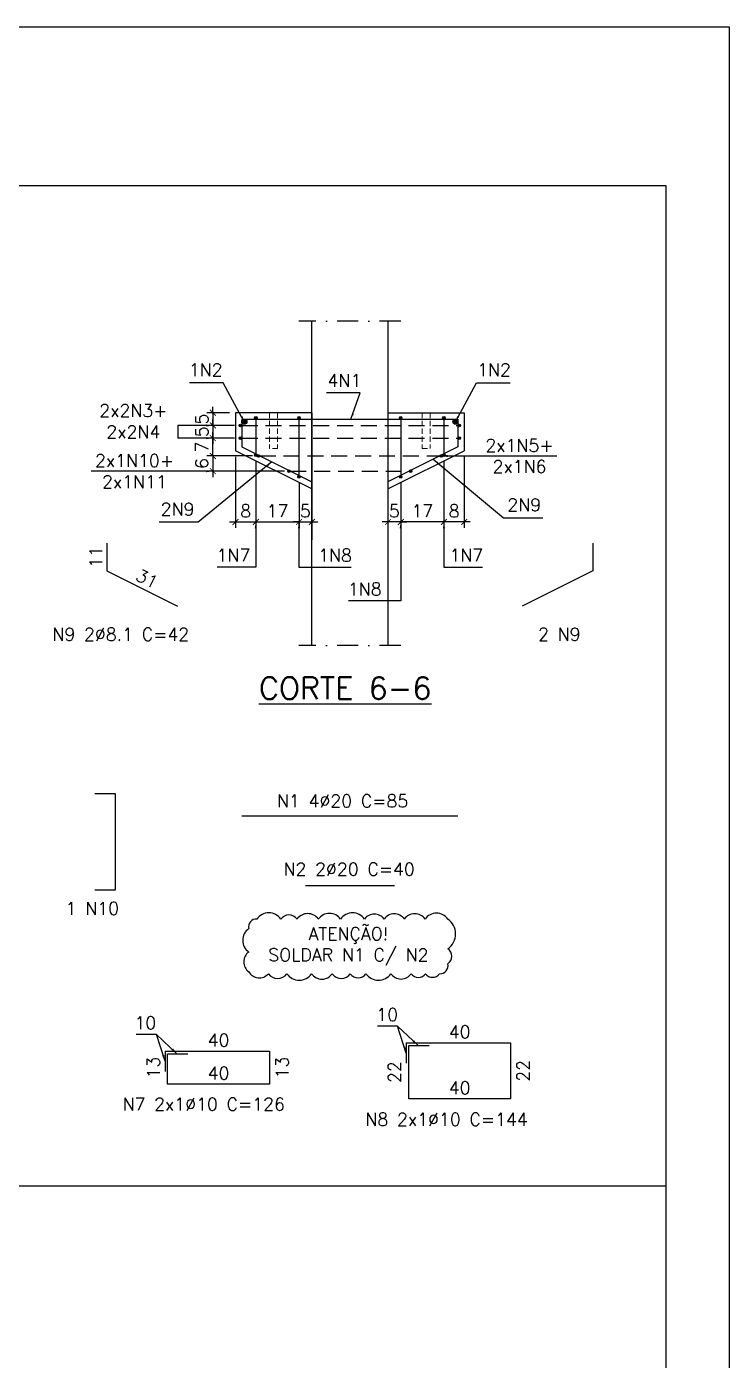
# Model space of a CAD drawing. Header units: centimetres. Extents: x 1658 to 19651, y 8294 to 11444.
# Drawn here: x 16194 to 17023, y 9869 to 11444 of the extents above; entities that cross this region are included whole.
import ezdxf

# ---------------------------------------------------------------- set-up
doc = ezdxf.new("R2010")
doc.units = ezdxf.units.CM
doc.header["$LTSCALE"] = 50
doc.header["$MEASUREMENT"] = 0
doc.header["$PDMODE"] = 67
for name, pattern in [('DASHDOT', [1, 0.5, -0.25, 0, -0.25]), ('DASHED', [0.75, 0.5, -0.25]), ('HIDDEN', [0.375, 0.25, -0.125])]:
    doc.linetypes.add(name, pattern=pattern)
doc.layers.add('10 TRACEJADO', color=1, linetype='DASHED', lineweight=13)
for name, color, linetype in [('FORMATO-PRECON', 2, 'Continuous'), ('HACHURAS-PRECON', 1, 'Continuous'), ('LINHA CENTRO-PRECON', 1, 'DASHDOT'), ('LINHA-01-PRECON', 1, 'Continuous'), ('LINHA-02-PRECON', 2, 'Continuous'), ('LINHA-04-PRECON', 4, 'Continuous'), ('X1', 2, 'Continuous')]:
    doc.layers.add(name, color=color, linetype=linetype)
doc.styles.add('PRECON-ROMANS', font='romans.shx')
doc.styles.get("Standard").update_dxf_attribs({"font": 'romans.shx'})
doc.dimstyles.new('ESC50-50', dxfattribs={"dimscale": 50, "dimtxt": 0.2, "dimasz": 0.15, "dimexe": 0.15, "dimexo": 0.15, "dimgap": 0.08, "dimtad": 1, "dimdec": 1, "dimzin": 12, "dimdsep": 46, "dimtxsty": 'Standard', "dimblk": 'ARCHTICK', "dimcen": 0.09, "dimdle": 0.15, "dimclrd": 256, "dimclre": 256, "dimclrt": 2, "dimazin": 3, "dimtfac": 1, "dimtdec": 1, "dimtmove": 1, "dimatfit": 2, "dimfxl": 0.15, "dimtolj": 1, "dimtzin": 0, "dimarcsym": 0})
doc.dimstyles.new('ESC75-25', dxfattribs={"dimscale": 0, "dimtxt": 15, "dimasz": 7, "dimexe": 7, "dimexo": 7, "dimgap": 5.5, "dimtad": 1, "dimdec": 1, "dimlfac": 0.333333, "dimdsep": 46, "dimtxsty": 'Standard', "dimblk": 'ARCHTICK', "dimcen": 0.1, "dimdle": 7, "dimclrd": 256, "dimclre": 256, "dimclrt": 2, "dimadec": 0, "dimazin": 0, "dimtfac": 1, "dimtdec": 1, "dimtix": 1, "dimtmove": 2, "dimatfit": 3, "dimfxl": 1, "dimarcsym": 0})
doc.dimstyles.new('ESC75-75', dxfattribs={"dimscale": 0, "dimtxt": 15, "dimasz": 7, "dimexe": 7, "dimexo": 7, "dimgap": 5.5, "dimtad": 1, "dimdec": 1, "dimdsep": 46, "dimtxsty": 'Standard', "dimblk": 'ARCHTICK', "dimcen": 0.1, "dimdle": 7, "dimclrd": 256, "dimclre": 256, "dimclrt": 2, "dimadec": 0, "dimazin": 0, "dimtfac": 1, "dimtdec": 1, "dimtix": 1, "dimtmove": 2, "dimatfit": 3, "dimfxl": 1, "dimarcsym": 0})

# ---------------------------------------------------------------- blocks, each defined once
blk = doc.blocks.new('A$C2E607E54')
at = {"layer": 'FORMATO-PRECON'}
blk.add_lwpolyline([(0, 4200), (2970, 4200), (2970, 0), (0, 0)], close=True, dxfattribs=at)
at = {"layer": 'FORMATO-PRECON', "color": 6}
blk.add_lwpolyline([(100, 3950), (2870, 3950), (2870, 100), (100, 100)], close=True, dxfattribs=at)
blk = doc.blocks.new('_ArchTick')
at = {"color": 0, "linetype": 'ByBlock', "const_width": 0.15}
blk.add_lwpolyline([(-0.5, -0.5), (0.5, 0.5)], dxfattribs=at)
blk = doc.blocks.new('*D340')
at = {"layer": 'Defpoints', "color": 0, "transparency": 16777216}
for p in [(16440.7, 10943), (16464.7, 10937.9), (16464.7, 10859)]:
    blk.add_point(p, dxfattribs=at)
at = {"layer": 'LINHA-01-PRECON', "lineweight": -2, "transparency": 16777216}
for p, q in [((16440.7, 10936), (16440.7, 10852)), ((16464.7, 10930.9), (16464.7, 10852)), ((16433.7, 10859), (16471.7, 10859))]:
    blk.add_line(p, q, dxfattribs=at)
at = {"layer": 'LINHA-01-PRECON', "lineweight": -2, "transparency": 16777216, "xscale": 7, "yscale": 7, "zscale": 7, "rotation": 180}
blk.add_blockref('_ArchTick', (16440.7, 10859), dxfattribs=at)
at = {"layer": 'LINHA-01-PRECON', "lineweight": -2, "transparency": 16777216, "xscale": 7, "yscale": 7, "zscale": 7}
blk.add_blockref('_ArchTick', (16464.7, 10859), dxfattribs=at)
at = {"layer": 'LINHA-01-PRECON', "color": 2, "transparency": 16777216, "insert": (16452.7, 10872), "char_height": 15, "attachment_point": 5}
blk.add_mtext('8', dxfattribs=at)
blk = doc.blocks.new('*D341')
at = {"layer": 'Defpoints', "color": 0, "transparency": 16777216}
for p in [(16464.7, 10937.9), (16515.7, 10912.4), (16515.7, 10859)]:
    blk.add_point(p, dxfattribs=at)
at = {"layer": 'LINHA-01-PRECON', "lineweight": -2, "transparency": 16777216}
for p, q in [((16464.7, 10930.9), (16464.7, 10852)), ((16515.7, 10905.4), (16515.7, 10852)), ((16457.7, 10859), (16522.7, 10859))]:
    blk.add_line(p, q, dxfattribs=at)
at = {"layer": 'LINHA-01-PRECON', "lineweight": -2, "transparency": 16777216, "xscale": 7, "yscale": 7, "zscale": 7, "rotation": 180}
blk.add_blockref('_ArchTick', (16464.7, 10859), dxfattribs=at)
at = {"layer": 'LINHA-01-PRECON', "lineweight": -2, "transparency": 16777216, "xscale": 7, "yscale": 7, "zscale": 7}
blk.add_blockref('_ArchTick', (16515.7, 10859), dxfattribs=at)
at = {"layer": 'LINHA-01-PRECON', "color": 2, "transparency": 16777216, "insert": (16490.2, 10872), "char_height": 15, "attachment_point": 5}
blk.add_mtext('17', dxfattribs=at)
blk = doc.blocks.new('*D342')
at = {"layer": 'Defpoints', "color": 0, "transparency": 16777216}
for p in [(16515.7, 10912.4), (16530.7, 10859), (16530.7, 10859)]:
    blk.add_point(p, dxfattribs=at)
at = {"layer": 'LINHA-01-PRECON', "lineweight": -2, "transparency": 16777216}
for p, q in [((16515.7, 10905.4), (16515.7, 10852)), ((16515.7, 10859), (16508.7, 10859)), ((16515.7, 10859), (16530.7, 10859)), ((16530.7, 10859), (16537.7, 10859))]:
    blk.add_line(p, q, dxfattribs=at)
at = {"layer": 'LINHA-01-PRECON', "lineweight": -2, "transparency": 16777216, "xscale": 7, "yscale": 7, "zscale": 7}
blk.add_blockref('_ArchTick', (16515.7, 10859), dxfattribs=at)
at = {"layer": 'LINHA-01-PRECON', "lineweight": -2, "transparency": 16777216, "xscale": 7, "yscale": 7, "zscale": 7, "rotation": 180}
blk.add_blockref('_ArchTick', (16530.7, 10859), dxfattribs=at)
at = {"layer": 'LINHA-01-PRECON', "color": 2, "transparency": 16777216, "insert": (16523.2, 10872), "char_height": 15, "attachment_point": 5}
blk.add_mtext('5', dxfattribs=at)
blk = doc.blocks.new('*D343')
at = {"layer": 'Defpoints', "color": 0, "transparency": 16777216}
for p in [(16440.7, 10988), (16414, 10973), (16446.7, 10973)]:
    blk.add_point(p, dxfattribs=at)
at = {"layer": 'LINHA-01-PRECON', "lineweight": -2, "transparency": 16777216}
for p, q in [((16414, 10988), (16414, 10995)), ((16433.7, 10988), (16407, 10988)), ((16414, 10988), (16414, 10973)), ((16439.7, 10973), (16407, 10973)), ((16414, 10973), (16414, 10966))]:
    blk.add_line(p, q, dxfattribs=at)
at = {"layer": 'LINHA-01-PRECON', "lineweight": -2, "transparency": 16777216, "xscale": 7, "yscale": 7, "zscale": 7}
for p, rotation in [((16414, 10988), 270), ((16414, 10973), 90)]:
    blk.add_blockref('_ArchTick', p, dxfattribs=dict(at, rotation=rotation))
at = {"layer": 'LINHA-01-PRECON', "color": 2, "transparency": 16777216, "insert": (16401, 10980.5), "char_height": 15, "attachment_point": 5, "rotation": 90}
blk.add_mtext('5', dxfattribs=at)
blk = doc.blocks.new('*D344')
at = {"layer": 'Defpoints', "color": 0, "transparency": 16777216}
for p in [(16446.7, 10973), (16414, 10958), (16446.7, 10958)]:
    blk.add_point(p, dxfattribs=at)
at = {"layer": 'LINHA-01-PRECON', "lineweight": -2, "transparency": 16777216}
for p, q in [((16414, 10973), (16414, 10980)), ((16439.7, 10973), (16407, 10973)), ((16414, 10973), (16414, 10958)), ((16439.7, 10958), (16407, 10958)), ((16414, 10958), (16414, 10951))]:
    blk.add_line(p, q, dxfattribs=at)
at = {"layer": 'LINHA-01-PRECON', "lineweight": -2, "transparency": 16777216, "xscale": 7, "yscale": 7, "zscale": 7}
for p, rotation in [((16414, 10973), 270), ((16414, 10958), 90)]:
    blk.add_blockref('_ArchTick', p, dxfattribs=dict(at, rotation=rotation))
at = {"layer": 'LINHA-01-PRECON', "color": 2, "transparency": 16777216, "insert": (16401, 10965.5), "char_height": 15, "attachment_point": 5, "rotation": 90}
blk.add_mtext('5', dxfattribs=at)
blk = doc.blocks.new('*D355')
at = {"layer": 'Defpoints', "color": 0, "linetype": 'Continuous', "transparency": 16777216}
for p in [(16360.7, 10195.1), (16360.7, 10195.1), (16480.7, 10195.1)]:
    blk.add_point(p, dxfattribs=at)
at = {"layer": 'LINHA-01-PRECON', "color": 2, "linetype": 'Continuous', "transparency": 16777216, "insert": (16420.7, 10208.1), "char_height": 15, "attachment_point": 5}
blk.add_mtext('40', dxfattribs=at)
blk = doc.blocks.new('*D356')
at = {"layer": 'Defpoints', "color": 0, "linetype": 'Continuous', "transparency": 16777216}
for p in [(16480.7, 10234.1), (16480.7, 10234.1), (16480.7, 10195.1)]:
    blk.add_point(p, dxfattribs=at)
at = {"layer": 'LINHA-01-PRECON', "color": 2, "linetype": 'Continuous', "transparency": 16777216, "insert": (16495.8, 10214.6), "char_height": 15, "attachment_point": 5, "rotation": 90}
blk.add_mtext('13', dxfattribs=at)
blk = doc.blocks.new('*D357')
at = {"layer": 'Defpoints', "color": 0, "linetype": 'Continuous', "transparency": 16777216}
for p in [(16360.7, 10234.1), (16360.7, 10234.1), (16480.7, 10234.1)]:
    blk.add_point(p, dxfattribs=at)
at = {"layer": 'LINHA-01-PRECON', "color": 2, "linetype": 'Continuous', "transparency": 16777216, "insert": (16420.7, 10247.1), "char_height": 15, "attachment_point": 5}
blk.add_mtext('40', dxfattribs=at)
blk = doc.blocks.new('*D358')
at = {"layer": 'Defpoints', "color": 0, "linetype": 'Continuous', "transparency": 16777216}
for p in [(16360.7, 10234.1), (16360.7, 10234.1), (16360.7, 10195.1)]:
    blk.add_point(p, dxfattribs=at)
at = {"layer": 'LINHA-01-PRECON', "color": 2, "linetype": 'Continuous', "transparency": 16777216, "insert": (16343.9, 10214.6), "char_height": 15, "attachment_point": 5, "rotation": 90}
blk.add_mtext('13', dxfattribs=at)
blk = doc.blocks.new('*D359')
at = {"layer": 'Defpoints', "color": 0, "linetype": 'Continuous', "transparency": 16777216}
for p in [(16645.2, 10177.8), (16645.2, 10177.8), (16765.2, 10177.8)]:
    blk.add_point(p, dxfattribs=at)
at = {"layer": 'LINHA-01-PRECON', "color": 2, "linetype": 'Continuous', "transparency": 16777216, "insert": (16705.2, 10190.8), "char_height": 15, "attachment_point": 5}
blk.add_mtext('40', dxfattribs=at)
blk = doc.blocks.new('*D360')
at = {"layer": 'Defpoints', "color": 0, "linetype": 'Continuous', "transparency": 16777216}
for p in [(16765.2, 10243.8), (16765.2, 10243.8), (16765.2, 10177.8)]:
    blk.add_point(p, dxfattribs=at)
at = {"layer": 'LINHA-01-PRECON', "color": 2, "linetype": 'Continuous', "transparency": 16777216, "insert": (16780.3, 10210.8), "char_height": 15, "attachment_point": 5, "rotation": 90}
blk.add_mtext('22', dxfattribs=at)
blk = doc.blocks.new('*D361')
at = {"layer": 'Defpoints', "color": 0, "linetype": 'Continuous', "transparency": 16777216}
for p in [(16645.2, 10243.8), (16645.2, 10243.8), (16765.2, 10243.8)]:
    blk.add_point(p, dxfattribs=at)
at = {"layer": 'LINHA-01-PRECON', "color": 2, "linetype": 'Continuous', "transparency": 16777216, "insert": (16705.2, 10256.8), "char_height": 15, "attachment_point": 5}
blk.add_mtext('40', dxfattribs=at)
blk = doc.blocks.new('*D362')
at = {"layer": 'Defpoints', "color": 0, "linetype": 'Continuous', "transparency": 16777216}
for p in [(16645.2, 10243.8), (16645.2, 10243.8), (16645.2, 10177.8)]:
    blk.add_point(p, dxfattribs=at)
at = {"layer": 'LINHA-01-PRECON', "color": 2, "linetype": 'Continuous', "transparency": 16777216, "insert": (16628.4, 10209.3), "char_height": 15, "attachment_point": 5, "rotation": 90}
blk.add_mtext('22', dxfattribs=at)
blk = doc.blocks.new('*D363')
at = {"layer": 'Defpoints', "color": 0, "linetype": 'Continuous', "transparency": 16777216}
for p in [(16288.9, 10834.1), (16288.9, 10801.2), (16288.9, 10801.2)]:
    blk.add_point(p, dxfattribs=at)
at = {"layer": 'LINHA-01-PRECON', "color": 2, "linetype": 'Continuous', "transparency": 16777216, "insert": (16275.9, 10817.7), "char_height": 15, "attachment_point": 5, "rotation": 90}
blk.add_mtext('11', dxfattribs=at)
blk = doc.blocks.new('*D364')
at = {"layer": 'Defpoints', "color": 0, "linetype": 'Continuous', "transparency": 16777216}
for p in [(16288.9, 10801.2), (16372.2, 10759.6), (16372.2, 10759.6)]:
    blk.add_point(p, dxfattribs=at)
at = {"layer": 'LINHA-01-PRECON', "color": 2, "linetype": 'Continuous', "transparency": 16777216, "insert": (16336.4, 10792), "char_height": 15, "attachment_point": 5, "rotation": 333.4377}
blk.add_mtext('31', dxfattribs=at)
blk = doc.blocks.new('*D367')
at = {"layer": 'Defpoints', "color": 0, "transparency": 16777216}
for p in [(16414, 10958), (16446.7, 10958), (16467.9, 10937)]:
    blk.add_point(p, dxfattribs=at)
at = {"layer": 'LINHA-01-PRECON', "lineweight": -2, "transparency": 16777216}
for p, q in [((16414, 10958), (16414, 10965)), ((16439.7, 10958), (16407, 10958)), ((16414, 10937), (16414, 10958)), ((16460.9, 10937), (16407, 10937)), ((16414, 10937), (16414, 10930))]:
    blk.add_line(p, q, dxfattribs=at)
at = {"layer": 'LINHA-01-PRECON', "lineweight": -2, "transparency": 16777216, "xscale": 7, "yscale": 7, "zscale": 7}
for p, rotation in [((16414, 10958), 270), ((16414, 10937), 90)]:
    blk.add_blockref('_ArchTick', p, dxfattribs=dict(at, rotation=rotation))
at = {"layer": 'LINHA-01-PRECON', "color": 2, "transparency": 16777216, "insert": (16401, 10947.5), "char_height": 15, "attachment_point": 5, "rotation": 90}
blk.add_mtext('7', dxfattribs=at)
blk = doc.blocks.new('*D374')
at = {"layer": 'Defpoints', "color": 0, "transparency": 16777216}
for p in [(16686.7, 10937.9), (16710.7, 10943), (16686.7, 10859)]:
    blk.add_point(p, dxfattribs=at)
at = {"layer": 'LINHA-01-PRECON', "lineweight": -2, "transparency": 16777216}
for p, q in [((16686.7, 10930.9), (16686.7, 10852)), ((16710.7, 10936), (16710.7, 10852)), ((16717.7, 10859), (16679.7, 10859))]:
    blk.add_line(p, q, dxfattribs=at)
at = {"layer": 'LINHA-01-PRECON', "lineweight": -2, "transparency": 16777216, "xscale": 7, "yscale": 7, "zscale": 7, "rotation": 180}
blk.add_blockref('_ArchTick', (16686.7, 10859), dxfattribs=at)
at = {"layer": 'LINHA-01-PRECON', "lineweight": -2, "transparency": 16777216, "xscale": 7, "yscale": 7, "zscale": 7}
blk.add_blockref('_ArchTick', (16710.7, 10859), dxfattribs=at)
at = {"layer": 'LINHA-01-PRECON', "color": 2, "transparency": 16777216, "insert": (16698.7, 10872), "char_height": 15, "attachment_point": 5}
blk.add_mtext('8', dxfattribs=at)
blk = doc.blocks.new('*D375')
at = {"layer": 'Defpoints', "color": 0, "transparency": 16777216}
for p in [(16686.7, 10937.9), (16635.7, 10912.4), (16635.7, 10859)]:
    blk.add_point(p, dxfattribs=at)
at = {"layer": 'LINHA-01-PRECON', "lineweight": -2, "transparency": 16777216}
for p, q in [((16686.7, 10930.9), (16686.7, 10852)), ((16635.7, 10905.4), (16635.7, 10852)), ((16693.7, 10859), (16628.7, 10859))]:
    blk.add_line(p, q, dxfattribs=at)
at = {"layer": 'LINHA-01-PRECON', "lineweight": -2, "transparency": 16777216, "xscale": 7, "yscale": 7, "zscale": 7, "rotation": 180}
blk.add_blockref('_ArchTick', (16635.7, 10859), dxfattribs=at)
at = {"layer": 'LINHA-01-PRECON', "lineweight": -2, "transparency": 16777216, "xscale": 7, "yscale": 7, "zscale": 7}
blk.add_blockref('_ArchTick', (16686.7, 10859), dxfattribs=at)
at = {"layer": 'LINHA-01-PRECON', "color": 2, "transparency": 16777216, "insert": (16661.2, 10872), "char_height": 15, "attachment_point": 5}
blk.add_mtext('17', dxfattribs=at)
blk = doc.blocks.new('*D376')
at = {"layer": 'Defpoints', "color": 0, "transparency": 16777216}
for p in [(16635.7, 10912.4), (16620.7, 10859), (16620.7, 10859)]:
    blk.add_point(p, dxfattribs=at)
at = {"layer": 'LINHA-01-PRECON', "lineweight": -2, "transparency": 16777216}
for p, q in [((16635.7, 10905.4), (16635.7, 10852)), ((16620.7, 10859), (16613.7, 10859)), ((16635.7, 10859), (16620.7, 10859)), ((16635.7, 10859), (16642.7, 10859))]:
    blk.add_line(p, q, dxfattribs=at)
at = {"layer": 'LINHA-01-PRECON', "lineweight": -2, "transparency": 16777216, "xscale": 7, "yscale": 7, "zscale": 7}
blk.add_blockref('_ArchTick', (16620.7, 10859), dxfattribs=at)
at = {"layer": 'LINHA-01-PRECON', "lineweight": -2, "transparency": 16777216, "xscale": 7, "yscale": 7, "zscale": 7, "rotation": 180}
blk.add_blockref('_ArchTick', (16635.7, 10859), dxfattribs=at)
at = {"layer": 'LINHA-01-PRECON', "color": 2, "transparency": 16777216, "insert": (16628.2, 10872), "char_height": 15, "attachment_point": 5}
blk.add_mtext('5', dxfattribs=at)
blk = doc.blocks.new('*D383')
at = {"layer": 'Defpoints', "color": 0, "transparency": 16777216}
for p in [(16467.9, 10937), (16414, 10919), (16505.4, 10919)]:
    blk.add_point(p, dxfattribs=at)
at = {"layer": 'LINHA-01-PRECON', "lineweight": -2, "transparency": 16777216}
for p, q in [((16460.9, 10937), (16407, 10937)), ((16414, 10937), (16414, 10944)), ((16414, 10937), (16414, 10919)), ((16498.4, 10919), (16407, 10919)), ((16414, 10919), (16414, 10912))]:
    blk.add_line(p, q, dxfattribs=at)
at = {"layer": 'LINHA-01-PRECON', "lineweight": -2, "transparency": 16777216, "xscale": 7, "yscale": 7, "zscale": 7}
for p, rotation in [((16414, 10937), 270), ((16414, 10919), 90)]:
    blk.add_blockref('_ArchTick', p, dxfattribs=dict(at, rotation=rotation))
at = {"layer": 'LINHA-01-PRECON', "color": 2, "transparency": 16777216, "insert": (16401, 10928), "char_height": 15, "attachment_point": 5, "rotation": 90}
blk.add_mtext('6', dxfattribs=at)

msp = doc.modelspace()

# ---------------------------------------------------------------- hatches: boundary and pattern name
at = {"layer": 'LINHA-01-PRECON', "linetype": 'Continuous'}
h = msp.add_hatch(color=256, dxfattribs=at)
h.dxf.hatch_style = 1
edge = h.paths.add_edge_path()
edge.add_arc((16451.16, 10977.47), 3, 0, 360)
h = msp.add_hatch(color=256, dxfattribs=at)
h.dxf.hatch_style = 1
edge = h.paths.add_edge_path()
edge.add_arc((16464.66, 10981.97), 1.5, 0, 360)
h = msp.add_hatch(color=256, dxfattribs=at)
h.dxf.hatch_style = 1
edge = h.paths.add_edge_path()
edge.add_arc((16515.66, 10981.97), 1.5, 0, 360)
h = msp.add_hatch(color=256, dxfattribs=at)
h.dxf.hatch_style = 1
edge = h.paths.add_edge_path()
edge.add_arc((16635.66, 10981.97), 1.5, 0, 360)
h = msp.add_hatch(color=256, dxfattribs=at)
h.dxf.hatch_style = 1
edge = h.paths.add_edge_path()
edge.add_arc((16686.66, 10981.97), 1.5, 0, 360)
h = msp.add_hatch(color=256, dxfattribs=at)
h.dxf.hatch_style = 1
edge = h.paths.add_edge_path()
edge.add_arc((16700.16, 10977.47), 3, 0, 360)
h = msp.add_hatch(color=256, dxfattribs=at)
h.dxf.hatch_style = 1
edge = h.paths.add_edge_path()
edge.add_arc((16446.66, 10972.97), 1.5, 0, 360)
h = msp.add_hatch(color=256, dxfattribs=at)
h.dxf.hatch_style = 1
edge = h.paths.add_edge_path()
edge.add_arc((16704.66, 10972.97), 1.5, 0, 360)
h = msp.add_hatch(color=256, dxfattribs=at)
h.dxf.hatch_style = 1
edge = h.paths.add_edge_path()
edge.add_arc((16446.66, 10957.97), 1.5, 0, 360)
h = msp.add_hatch(color=256, dxfattribs=at)
h.dxf.hatch_style = 1
edge = h.paths.add_edge_path()
edge.add_arc((16704.66, 10957.97), 1.5, 0, 360)
h = msp.add_hatch(color=256, dxfattribs=at)
h.dxf.hatch_style = 1
edge = h.paths.add_edge_path()
edge.add_arc((16464.66, 10937.86), 1.5, 0, 360)
h = msp.add_hatch(color=256, dxfattribs=at)
h.dxf.hatch_style = 1
edge = h.paths.add_edge_path()
edge.add_arc((16467.93, 10936.97), 1.5, 0, 360)
h = msp.add_hatch(color=256, dxfattribs=at)
h.dxf.hatch_style = 1
edge = h.paths.add_edge_path()
edge.add_arc((16683.39, 10936.97), 1.5, 0, 360)
h = msp.add_hatch(color=256, dxfattribs=at)
h.dxf.hatch_style = 1
edge = h.paths.add_edge_path()
edge.add_arc((16686.66, 10937.86), 1.5, 0, 360)
h = msp.add_hatch(color=256, dxfattribs=at)
h.dxf.hatch_style = 1
edge = h.paths.add_edge_path()
edge.add_arc((16503.93, 10918.97), 1.5, 0, 360)
h = msp.add_hatch(color=256, dxfattribs=at)
h.dxf.hatch_style = 1
edge = h.paths.add_edge_path()
edge.add_arc((16647.39, 10918.97), 1.5, 0, 360)
h = msp.add_hatch(color=256, dxfattribs=at)
h.dxf.hatch_style = 1
edge = h.paths.add_edge_path()
edge.add_arc((16515.66, 10912.36), 1.5, 0, 360)
h = msp.add_hatch(color=256, dxfattribs=at)
h.dxf.hatch_style = 1
edge = h.paths.add_edge_path()
edge.add_arc((16635.66, 10912.36), 1.5, 0, 360)

# ---------------------------------------------------------------- linework, layer by layer
at = {"layer": '10 TRACEJADO', "linetype": 'HIDDEN', "ltscale": 0.5, "extrusion": (0, 1, 0)}
for p, q in [((16480.86, 10987.97), (16480.86, 10945.97)), ((16490.46, 10987.97), (16490.46, 10945.97)), ((16660.86, 10987.97), (16660.86, 10945.97)), ((16670.46, 10987.97), (16670.46, 10945.97)), ((16490.46, 10945.97), (16480.86, 10945.97)), ((16660.86, 10945.97), (16670.46, 10945.97))]:
    msp.add_line(p, q, dxfattribs=at)
at = {"layer": 'LINHA CENTRO-PRECON', "extrusion": (0, 1, 0)}
for p, q in [((16635.66, 11095.98), (16515.66, 11095.98)), ((16635.66, 10712.98), (16515.66, 10712.98))]:
    msp.add_line(p, q, dxfattribs=at)
at = {"layer": 'LINHA-01-PRECON'}
msp.add_line((16948.36, 10074.55), (14870.86, 10074.55), dxfattribs=at)
at = {"layer": 'LINHA-01-PRECON', "linetype": 'Continuous'}
msp.add_lwpolyline([(16691.32, 10389.99, 0.5205671), (16664.38, 10389.99, 0.5205671), (16639.93, 10389.99, 0.5205671), (16616.06, 10389.99, 0.5205671), (16593.02, 10389.99, 0.5205671), (16564.67, 10389.99, 0.5205671), (16538.47, 10389.99, 0.5205671), (16513.32, 10389.99, 0.5205671), (16494.21, 10389.99, 0.5205671), (16465.92, 10389.99, 0.5205671), (16456.43, 10378.81, 0.5205671), (16456.43, 10351.14, 0.5205671), (16456.43, 10327.89, 0.5205671), (16479.48, 10325.52, 0.5205671), (16501.36, 10325.52, 0.5205671), (16530.44, 10325.52, 0.5205671), (16554.93, 10325.52, 0.5205671), (16576.21, 10325.52, 0.5205671), (16594.7, 10325.52, 0.5205671), (16624.04, 10325.52, 0.5205671), (16648.05, 10325.52, 0.5205671), (16665.05, 10325.52, 0.5205671), (16681.43, 10325.52, 0.5205671), (16691.32, 10337.26, 0.5205671), (16691.32, 10355.01, 0.5205671)], format="xyb", close=True, dxfattribs=at)
for centre, radius in [((16451.16, 10977.47), 3), ((16464.66, 10981.97), 1.5), ((16515.66, 10981.97), 1.5), ((16635.66, 10981.97), 1.5), ((16686.66, 10981.97), 1.5), ((16700.16, 10977.47), 3), ((16446.66, 10972.97), 1.5), ((16704.66, 10972.97), 1.5), ((16446.66, 10957.97), 1.5), ((16704.66, 10957.97), 1.5), ((16464.66, 10937.86), 1.5), ((16467.93, 10936.97), 1.5), ((16683.39, 10936.97), 1.5), ((16686.66, 10937.86), 1.5), ((16503.93, 10918.97), 1.5), ((16647.39, 10918.97), 1.5), ((16515.66, 10912.36), 1.5), ((16635.66, 10912.36), 1.5)]:
    msp.add_circle(centre, radius, dxfattribs=at)
at = {"layer": 'LINHA-02-PRECON', "extrusion": (0, 1, 0)}
for p, q in [((16530.66, 10712.98), (16530.66, 11095.98)), ((16620.66, 11095.98), (16620.66, 10712.98)), ((16440.66, 10987.97), (16440.66, 10942.97)), ((16530.66, 10987.97), (16440.66, 10987.97)), ((16530.66, 10987.97), (16530.66, 10912.97)), ((16620.66, 10987.97), (16620.66, 10912.97)), ((16620.66, 10987.97), (16710.66, 10987.97)), ((16710.66, 10987.97), (16710.66, 10942.97)), ((16530.66, 10897.97), (16440.66, 10942.97)), ((16620.66, 10897.97), (16710.66, 10942.97)), ((16530.66, 10912.97), (16530.66, 10837.97))]:
    msp.add_line(p, q, dxfattribs=at)
at = {"layer": 'LINHA-04-PRECON', "extrusion": (0, 1, 0)}
for p, q in [((16448.16, 10980.47), (16703.16, 10980.47)), ((16464.66, 10980.47), (16464.66, 10939.36)), ((16515.66, 10980.47), (16515.66, 10913.86)), ((16635.66, 10980.47), (16635.66, 10913.86)), ((16686.66, 10980.47), (16686.66, 10939.36)), ((16448.16, 10511.96), (16703.16, 10511.96))]:
    msp.add_line(p, q, dxfattribs=at)
at = {"layer": 'LINHA-04-PRECON', "linetype": 'HIDDEN', "ltscale": 1.5, "extrusion": (0, 1, 0)}
for p, q in [((16448.16, 10972.97), (16703.16, 10972.97)), ((16448.16, 10957.97), (16703.16, 10957.97)), ((16469.43, 10936.97), (16681.89, 10936.97)), ((16505.43, 10918.97), (16645.89, 10918.97))]:
    msp.add_line(p, q, dxfattribs=at)
at = {"layer": 'LINHA-04-PRECON'}
for p, q in [((16628.16, 10429.49), (16523.16, 10429.49)), ((16642.16, 10243.82), (16765.16, 10243.82)), ((16642.16, 10243.82), (16642.16, 10219.82)), ((16645.16, 10177.8), (16645.16, 10240.82)), ((16645.16, 10240.82), (16669.16, 10240.82)), ((16765.16, 10243.82), (16765.16, 10177.8)), ((16357.67, 10234.08), (16480.67, 10234.08)), ((16357.67, 10234.08), (16357.67, 10210.08)), ((16360.67, 10195.06), (16360.67, 10231.08)), ((16360.67, 10231.08), (16384.67, 10231.08)), ((16480.67, 10234.08), (16480.67, 10195.06)), ((16480.67, 10195.06), (16360.67, 10195.06)), ((16765.16, 10177.8), (16645.16, 10177.8))]:
    msp.add_line(p, q, dxfattribs=at)
msp.add_lwpolyline([(16274.95, 10538.23), (16298.95, 10538.23), (16298.95, 10424.23), (16274.95, 10424.23)], dxfattribs=at)
for points in [[(16448.16, 10980.47, 0), (16448.16, 10947.61, 0), (16530.66, 10906.36, 0)], [(16703.16, 10980.47, 0), (16703.16, 10947.61, 0), (16620.66, 10906.36, 0)], [(16288.91, 10834.11, 0), (16288.91, 10801.24, 0), (16372.21, 10759.59, 0)], [(16862.41, 10834.11, 0), (16862.41, 10801.24, 0), (16779.1, 10759.59, 0)]]:
    msp.add_polyline3d(points, dxfattribs=at)

# ---------------------------------------------------------------- block references
at = {"layer": 'HACHURAS-PRECON', "xscale": 0.7499999999999996, "yscale": 0.7499999999999996, "zscale": 0.7499999999999996}
msp.add_blockref('A$C2E607E54', (14795.86, 8293.94), dxfattribs=at)

# ---------------------------------------------------------------- texts
at = {"layer": 'LINHA-01-PRECON', "color": 2, "linetype": 'Continuous', "char_height": 15, "attachment_point": 5}
for s, insert in [('1N2', (16405.58, 11038.74)), ('1N2', (16745.73, 11038.74)), ('4N1', (16569.24, 11026.08)), ('2x2N3+\\P2x2N4', (16320.19, 10977.99)), ('2x1N5+\\P2x1N6', (16775.78, 10936.97)), ('2x1N10+\\P2x1N11', (16321.56, 10918.97)), ('2N9', (16781.39, 10879.32)), ('2N9', (16372.39, 10874.16)), ('1N7', (16438.28, 10819.64)), ('1N8', (16558.1, 10819.64)), ('1N7', (16713.04, 10819.64)), ('1N8', (16593.21, 10779.77)), ('{\\C4;ATENÇÃO!\\P}SOLDAR N1 C/ N2', (16573.95, 10357.78)), ('10', (16334.31, 10267.46)), ('10', (16619.7, 10277.2))]:
    msp.add_mtext(s, dxfattribs=dict(at, insert=insert))
at = {"layer": 'LINHA-01-PRECON', "color": 4, "insert": (16570.21, 10662.74, -0.05), "char_height": 26.25, "attachment_point": 5}
msp.add_mtext('{\\LCORTE 6-6}', dxfattribs=at)
at = {"layer": 'X1', "style": 'PRECON-ROMANS'}
for s, p in [('N9 2%%C8.1 C=42', (16224.72, 10718.83)), ('2 N9', (16797.7, 10718.83)), ('N1 4%%C20 C=85', (16489.65, 10522.07)), ('N2 2%%C20 C=40', (16497.37, 10441.45)), ('1 N10', (16240.33, 10395.2)), ('N7 2x1%%C10 C=126', (16307.45, 10163.89)), ('N8 2x1%%C10 C=144', (16594.01, 10146.03))]:
    msp.add_text(s, height=15, dxfattribs=at).set_placement(p)

# ---------------------------------------------------------------- dimensions: what is measured, and where the dimension line sits
at = {"layer": 'LINHA-01-PRECON'}
for base, p1, p2, angle, picture, middle in [((16413.95, 10972.97), (16440.66, 10987.97), (16446.66, 10972.97), 90, '*D343', (16400.95, 10980.47)), ((16413.95, 10957.97), (16446.66, 10972.97), (16446.66, 10957.97), 90, '*D344', (16400.95, 10965.47)), ((16413.95, 10957.97), (16467.93, 10936.97), (16446.66, 10957.97), 270, '*D367', (16400.95, 10947.47)), ((16413.95, 10918.97), (16467.93, 10936.97), (16505.43, 10918.97), 90, '*D383', (16400.95, 10927.97)), ((16635.66, 10858.97), (16686.66, 10937.86), (16635.66, 10912.36), 180, '*D375', (16661.16, 10871.97)), ((16686.66, 10858.97), (16710.66, 10942.97), (16686.66, 10937.86), 180, '*D374', (16698.66, 10871.97)), ((16620.66, 10858.97), (16635.66, 10912.36), (16620.66, 10858.97), 180, '*D376', (16628.16, 10871.97))]:
    dim = msp.add_linear_dim(base=base, p1=p1, p2=p2, angle=angle, dimstyle='ESC75-25', override={"dimscale": 1}, dxfattribs=at)
    dim.commit()
    dim.dimension.update_dxf_attribs({"geometry": picture, "text_midpoint": middle})
for base, p1, p2, picture, middle in [((16464.66, 10858.97), (16440.66, 10942.97), (16464.66, 10937.86), '*D340', (16452.66, 10871.97)), ((16515.66, 10858.97), (16464.66, 10937.86), (16515.66, 10912.36), '*D341', (16490.16, 10871.97)), ((16530.66, 10858.97), (16515.66, 10912.36), (16530.66, 10858.97), '*D342', (16523.16, 10871.97))]:
    dim = msp.add_linear_dim(base=base, p1=p1, p2=p2, dimstyle='ESC75-25', override={"dimscale": 1}, dxfattribs=at)
    dim.commit()
    dim.dimension.update_dxf_attribs({"geometry": picture, "text_midpoint": middle})
at = {"layer": 'LINHA-01-PRECON', "linetype": 'Continuous'}
for p1, p2, picture, middle in [((16288.91, 10834.11), (16288.91, 10801.24), '*D363', (16275.91, 10817.67)), ((16288.91, 10801.24), (16372.21, 10759.59), '*D364', (16336.37, 10792.04))]:
    dim = msp.add_aligned_dim(p1=p1, p2=p2, distance=0, dimstyle='ESC75-25', override={"dimscale": 1, "dimse1": 1, "dimse2": 1, "dimsd1": 1, "dimsd2": 1}, dxfattribs=at)
    dim.commit()
    dim.dimension.update_dxf_attribs({"geometry": picture, "text_midpoint": middle})
for base, p1, p2, picture, middle in [((16360.67, 10234.08), (16480.67, 10234.08), (16360.67, 10234.08), '*D357', (16420.67, 10247.08)), ((16645.16, 10243.82), (16765.16, 10243.82), (16645.16, 10243.82), '*D361', (16705.16, 10256.82)), ((16360.67, 10195.06), (16480.67, 10195.06), (16360.67, 10195.06), '*D355', (16420.67, 10208.06)), ((16645.16, 10177.8), (16765.16, 10177.8), (16645.16, 10177.8), '*D359', (16705.16, 10190.8))]:
    dim = msp.add_linear_dim(base=base, p1=p1, p2=p2, angle=180, dimstyle='ESC75-25', override={"dimscale": 1, "dimse1": 1, "dimse2": 1, "dimsd1": 1, "dimsd2": 1}, dxfattribs=at)
    dim.commit()
    dim.dimension.update_dxf_attribs({"geometry": picture, "text_midpoint": middle})
for base, p1, p2, picture, middle in [((16645.16, 10243.82), (16645.16, 10177.8), (16645.16, 10243.82), '*D362', (16628.39, 10209.31)), ((16765.16, 10243.82), (16765.16, 10177.8), (16765.16, 10243.82), '*D360', (16780.31, 10210.81)), ((16360.67, 10234.08), (16360.67, 10195.06), (16360.67, 10234.08), '*D358', (16343.89, 10214.57)), ((16480.67, 10234.08), (16480.67, 10195.06), (16480.67, 10234.08), '*D356', (16495.82, 10214.57))]:
    dim = msp.add_linear_dim(base=base, p1=p1, p2=p2, angle=90, dimstyle='ESC75-25', override={"dimscale": 1, "dimse1": 1, "dimse2": 1, "dimsd1": 1, "dimsd2": 1}, dxfattribs=at)
    dim.commit()
    dim.dimension.update_dxf_attribs({"geometry": picture, "text_midpoint": middle, "dimtype": 160})

# ---------------------------------------------------------------- leaders
for points in [[(16451.16, 10977.47), (16426.26, 11023.25), (16386.54, 11023.25)], [(16576.98, 10980.47), (16588.01, 11011.38), (16548.29, 11011.38)], [(16700.16, 10977.47), (16725.05, 11023.25), (16764.77, 11023.25)], [(16674.04, 10933.05), (16757.13, 10863.83), (16803.24, 10863.83)], [(16483.5, 10929.94), (16396.65, 10858.67), (16350.55, 10858.67)]]:
    msp.add_leader(points, dimstyle='ESC75-75', override={"dimscale": 1, "dimtad": 0}, dxfattribs=at)
at = {"layer": 'LINHA-01-PRECON'}
for points in [[(16413.95, 10972.97), (16372.8, 10972.97), (16372.8, 10957.97)], [(16413.95, 10957.97), (16372.8, 10957.97)], [(16683.39, 10936.97), (16819.75, 10936.97)], [(16413.95, 10918.97), (16270.39, 10918.97)], [(16464.66, 10858.97), (16464.66, 10805.76), (16419.16, 10805.76)], [(16515.66, 10858.97), (16515.66, 10805.76), (16577.22, 10805.76)], [(16635.66, 10858.97), (16635.66, 10765.88), (16574.1, 10765.88)], [(16686.66, 10858.97), (16686.66, 10805.76), (16732.15, 10805.76)], [(16357.67, 10222.08), (16347.56, 10253.87), (16323.46, 10253.87)], [(16371.67, 10231.08), (16347.56, 10253.87)], [(16642.16, 10231.82), (16632.06, 10263.61), (16608.11, 10263.61)], [(16656.16, 10240.82), (16632.06, 10263.61)]]:
    msp.add_leader(points, dimstyle='ESC50-50', override={"dimgap": 0.08, "dimtad": 1}, dxfattribs=at)

doc.saveas('drawing.dxf')
